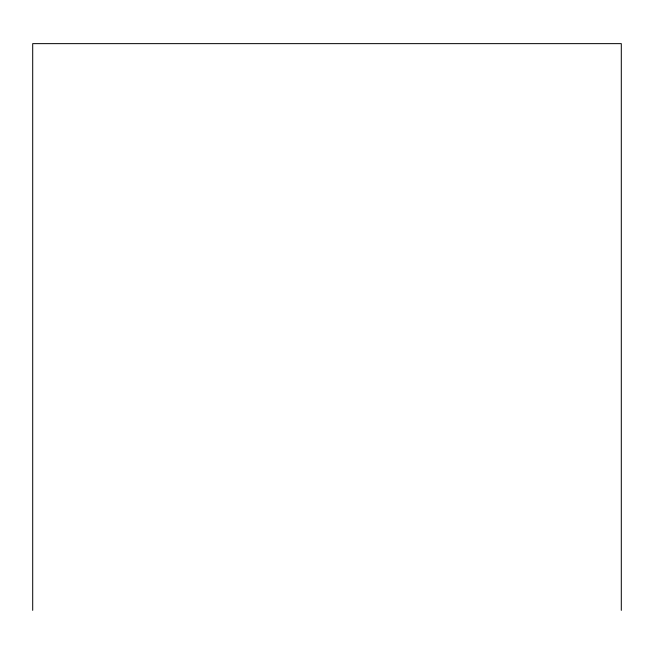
<?xml version="1.0" encoding="UTF-8"?>
<svg xmlns="http://www.w3.org/2000/svg" width="654" height="654" viewBox="0 0 654 654"><rect width="100%" height="100%" fill="white"/><g stroke="black" fill="none" stroke-linecap="round" stroke-linejoin="round"><path stroke-width="0.98" d="M621.3 610.362L621.3 43.638L32.7 43.638L32.7 610.362"/></g></svg>
